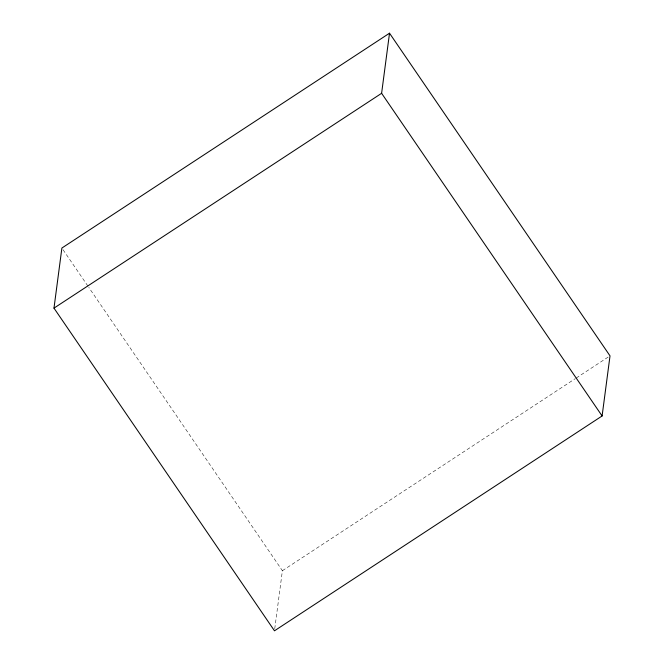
<?xml version="1.0" encoding="UTF-8"?>
<svg xmlns="http://www.w3.org/2000/svg" width="664" height="664" viewBox="0 0 664 664"><rect width="100%" height="100%" fill="white"/><g stroke="black" fill="none" stroke-linecap="round" stroke-linejoin="round"><path stroke-width="0.5" stroke-dasharray="3.32 2.49" d="M274.747 628.766L282.391 570.7L88.802 287.404M282.391 570.7L575.348 378.604M576.211 378.032L608.282 357M63.063 249.747L88.212 286.549"/><path stroke-width="1" d="M53.983 308.129L61.893 248.037L389.519 33.2L610.017 355.871L602.107 415.963L274.481 630.8L53.983 308.129L381.609 93.3L389.519 33.2M381.609 93.3L602.107 415.963"/></g></svg>
